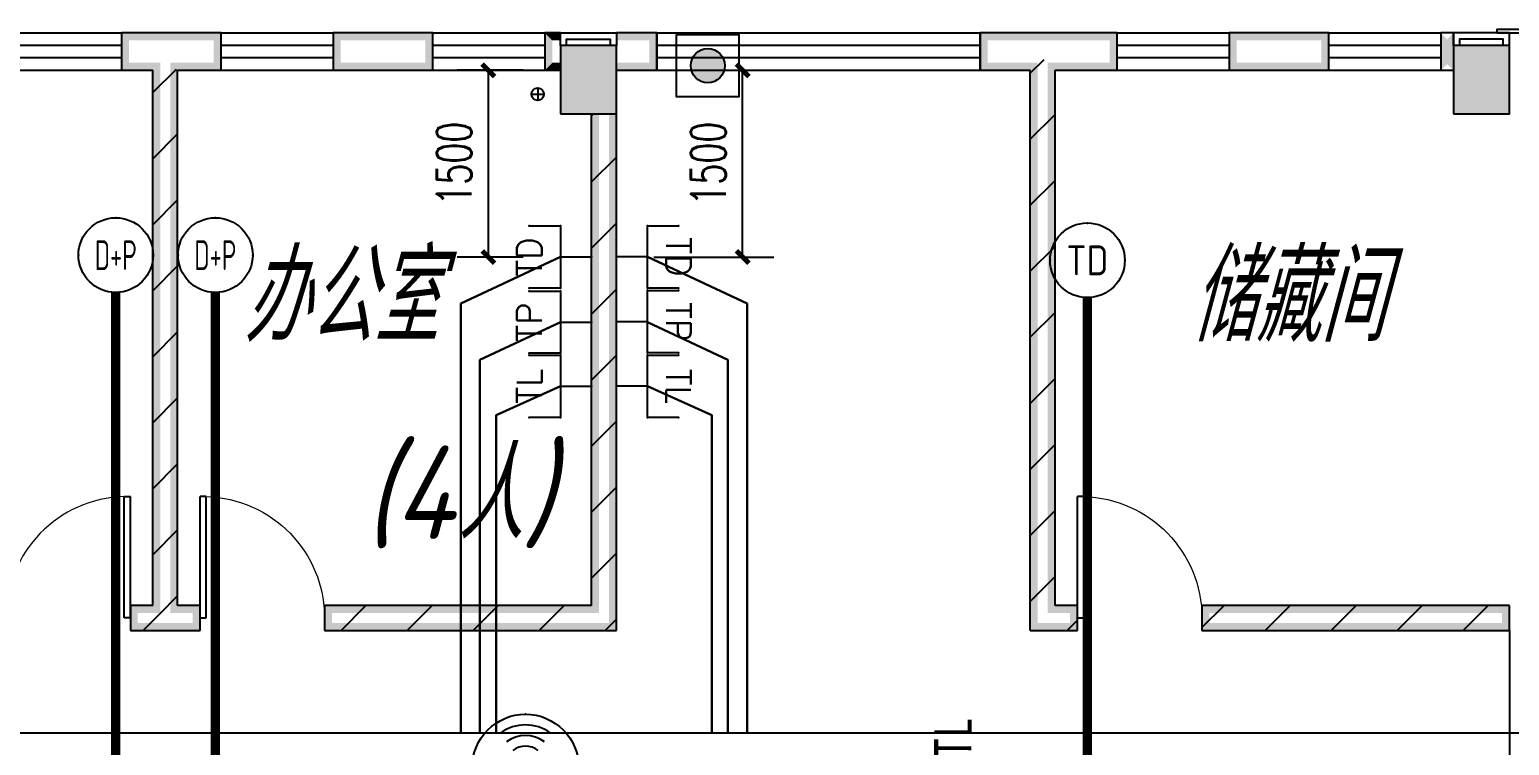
# Model space of a CAD drawing. Extents: x 1241380 to 1952554, y 1012187 to 1766051.
# Drawn here: x 1614576 to 1626465, y 1037489 to 1043240 of the extents above; entities that cross this region are included whole.
import ezdxf
from ezdxf.enums import TextEntityAlignment as Align

# ---------------------------------------------------------------- set-up
doc = ezdxf.new("R2010")
doc.units = 0
for name, color, linetype in [('1-建筑底图', 8, 'Continuous'), ('EQUIP-通讯', 3, 'Continuous'), ('PUB_HATCH', 8, 'Continuous'), ('TEL_DIM', 3, 'Continuous'), ('WIRE-综合布线', 5, 'Continuous'), ('光纤点位', 3, 'Continuous'), ('内网桥架', 1, 'Continuous'), ('填充', 8, 'Continuous'), ('抗震支吊架', 2, 'Continuous'), ('排水', 153, 'Continuous'), ('红机电话', 3, 'Continuous'), ('蓝机电话', 3, 'Continuous')]:
    doc.layers.add(name, color=color, linetype=linetype)
doc.layers.add('内网线路', color=1, linetype='Continuous', lineweight=30)
doc.styles.add('_TEL_ATTDEF', font='GBENOR', dxfattribs={"width": 0.8, "height": 3, "bigfont": 'GBCBIG'})
doc.styles.add('_TEL_DIM', font='SIMPLEX', dxfattribs={"width": 0.8, "height": 3.5, "bigfont": 'HZTXT'})
doc.styles.add('A_DIM_T3', font='SIMPLEX', dxfattribs={"width": 0.7, "bigfont": 'HZ'})
doc.styles.add('kzcad', font='', dxfattribs={"width": 0.8})
doc.styles.get("Standard").update_dxf_attribs({"font": 'gbeitc.shx', "bigfont": 'gbcbig.shx'})
doc.styles.get('kzcad').set_extended_font_data('SimSun')
doc.linetypes.add('JIEDI', pattern='A,1.25,-0.25,0.25,-0.25,0.625,["/",Standard,S=0.6,R=0,X=0,Y=-0.3],0.625,-0.25,0.25,-0.25', length=4)
doc.dimstyles.new('_TCH_ARCH&&100', dxfattribs={"dimtxt": 280, "dimasz": 100, "dimexe": 250, "dimexo": 300, "dimgap": 135, "dimtad": 1, "dimdec": 0, "dimzin": 0, "dimdsep": 46, "dimtxsty": 'A_DIM_T3', "dimblk": 'ARCHTICK', "dimcen": 0.09, "dimclrt": 7, "dimazin": 2, "dimtfac": 1, "dimtdec": 0, "dimtix": 1, "dimtmove": 2, "dimatfit": 3, "dimfxl": 100, "dimtolj": 1, "dimtzin": 0, "dimarcsym": 0})
pattern_1 = [(45, (933820.03, 485085.73), (-265.16515, 265.16515), [])]

# ---------------------------------------------------------------- blocks, each defined once
blk = doc.blocks.new('ng')
at = {"layer": '排水'}
for p, q in [((346041, 781408), (346041, 781308)), ((345991, 781358), (346091, 781358))]:
    blk.add_line(p, q, dxfattribs=at)
blk.add_circle((346041, 781358), 50, dxfattribs=at)
blk = doc.blocks.new('雨水管')
at = {"layer": '排水'}
blk.add_blockref('ng', (628560, -122908), dxfattribs=at)
blk = doc.blocks.new('xfjyc')
at = {"layer": '填充'}
h = blk.add_hatch(color=1, dxfattribs=at)
h.dxf.hatch_style = 1
edge = h.paths.add_edge_path()
edge.add_arc((250, 250), 137, 0, 360)
blk.add_lwpolyline([(0, 500), (500, 500), (500, 0), (0, 0)], close=True)
at = {"color": 1}
blk.add_circle((250, 250), 137, dxfattribs=at)
blk = doc.blocks.new('$WINLIB2D$00000001')
at = {"color": 0}
for points in [[(-0.5, 0.5), (-0.5, -0.5)], [(-0.5, 0.5), (0.5, 0.5)], [(0.5, -0.5), (0.5, 0.5)], [(0.5, 0.1667), (-0.5, 0.1667)], [(0.5, -0.1667), (-0.5, -0.1667)], [(-0.5, -0.5), (0.5, -0.5)]]:
    blk.add_lwpolyline(points, dxfattribs=at)
blk = doc.blocks.new('$DorLib2D$00000001')
at = {"color": 0}
for p, q in [((0.45, 0.975), (0.5, 0.975)), ((0.45, 0), (0.45, 0.975)), ((0.5, 0), (0.5, 0.975)), ((0.5, 0), (0.45, 0))]:
    blk.add_line(p, q, dxfattribs=at)
at = {"color": 0, "lineweight": 13}
blk.add_arc((0.475, 0), 0.975, 91.4693, 180, dxfattribs=at)
blk = doc.blocks.new('_FZH')
blk.add_lwpolyline([(-0.5, -0.5), (0.5, -0.5), (0.5, 0.5), (-0.5, 0.5)], close=True)
at = {"layer": 'PUB_HATCH'}
blk.add_solid([(-0.5, -0.5), (0.5, -0.5), (-0.5, 0.5), (0.5, 0.5)], dxfattribs=at)
blk = doc.blocks.new('1-二层建筑底图')
at = {"layer": '1-建筑底图'}
for points in [[(1615665, 1088421), (1615315, 1088421), (1615375, 1088361), (1615665, 1088361)], [(1615315, 1088421), (1615315, 1088121), (1615375, 1088181), (1615375, 1088361)], [(1616115, 1088421), (1615665, 1088421), (1615665, 1088361), (1616055, 1088361)], [(1616115, 1088121), (1616115, 1088421), (1616055, 1088361), (1616055, 1088181)], [(1617815, 1088421), (1617015, 1088421), (1617075, 1088361), (1617755, 1088361)], [(1617015, 1088421), (1617015, 1088121), (1617075, 1088181), (1617075, 1088361)], [(1617815, 1088121), (1617815, 1088421), (1617755, 1088361), (1617755, 1088181)], [(1618840, 1088421), (1618715, 1088421), (1618775, 1088361), (1618840, 1088361)], [(1618715, 1088421), (1618715, 1088121), (1618775, 1088181), (1618775, 1088361)], [(1619614, 1088421), (1619290, 1088421), (1619290, 1088361), (1619554, 1088361)], [(1619614, 1088121), (1619614, 1088421), (1619554, 1088361), (1619554, 1088181)], [(1622715, 1088421), (1622214, 1088421), (1622274, 1088361), (1622715, 1088361)], [(1622214, 1088421), (1622214, 1088121), (1622274, 1088181), (1622274, 1088361)], [(1623314, 1088421), (1622715, 1088421), (1622715, 1088361), (1623254, 1088361)], [(1623314, 1088121), (1623314, 1088421), (1623254, 1088361), (1623254, 1088181)], [(1625014, 1088421), (1624214, 1088421), (1624274, 1088361), (1624954, 1088361)], [(1624214, 1088421), (1624214, 1088121), (1624274, 1088181), (1624274, 1088361)], [(1625014, 1088121), (1625014, 1088421), (1624954, 1088361), (1624954, 1088181)], [(1625914, 1088421), (1625914, 1088121), (1625974, 1088181), (1625974, 1088361)], [(1626015, 1088121), (1626015, 1088421), (1625955, 1088361), (1625955, 1088181)], [(1619290, 1088321), (1618840, 1088321), (1618900, 1088261), (1619230, 1088261)], [(1618840, 1088321), (1618840, 1087771), (1618900, 1087831), (1618900, 1088261)], [(1619290, 1087771), (1619290, 1088321), (1619230, 1088261), (1619230, 1087831)], [(1626465, 1088321), (1626015, 1088321), (1626075, 1088261), (1626405, 1088261)], [(1626015, 1088321), (1626015, 1087771), (1626075, 1087831), (1626075, 1088261)], [(1626465, 1087771), (1626465, 1088321), (1626405, 1088261), (1626405, 1087831)], [(1615315, 1088121), (1615565, 1088121), (1615625, 1088181), (1615375, 1088181)], [(1615565, 1083821), (1615565, 1088121), (1615625, 1088181), (1615625, 1083761)], [(1615765, 1088121), (1616115, 1088121), (1616055, 1088181), (1615705, 1088181)], [(1615765, 1083821), (1615765, 1088121), (1615705, 1088181), (1615705, 1083761)], [(1617015, 1088121), (1617815, 1088121), (1617755, 1088181), (1617075, 1088181)], [(1618715, 1088121), (1618840, 1088121), (1618840, 1088181), (1618775, 1088181)], [(1619290, 1088121), (1619614, 1088121), (1619554, 1088181), (1619290, 1088181)], [(1622214, 1088121), (1622615, 1088121), (1622675, 1088181), (1622274, 1088181)], [(1622615, 1083621), (1622615, 1088121), (1622675, 1088181), (1622675, 1083681)], [(1622815, 1088121), (1623314, 1088121), (1623254, 1088181), (1622755, 1088181)], [(1622815, 1083821), (1622815, 1088121), (1622755, 1088181), (1622755, 1083761)], [(1624214, 1088121), (1625014, 1088121), (1624954, 1088181), (1624274, 1088181)], [(1618840, 1087771), (1619290, 1087771), (1619230, 1087831), (1618900, 1087831)], [(1619150, 1087771), (1619090, 1087771), (1619090, 1083821), (1619150, 1083761)], [(1619290, 1087771), (1619230, 1087771), (1619230, 1083681), (1619290, 1083621)], [(1626015, 1087771), (1626465, 1087771), (1626405, 1087831), (1626075, 1087831)], [(1615565, 1083821), (1615385, 1083821), (1615445, 1083761), (1615625, 1083761)], [(1615385, 1083821), (1615385, 1083621), (1615445, 1083681), (1615445, 1083761)], [(1615945, 1083821), (1615765, 1083821), (1615705, 1083761), (1615885, 1083761)], [(1615945, 1083621), (1615945, 1083821), (1615885, 1083761), (1615885, 1083681)], [(1619090, 1083821), (1616945, 1083821), (1617005, 1083761), (1619150, 1083761)], [(1616945, 1083821), (1616945, 1083621), (1617005, 1083681), (1617005, 1083761)], [(1622995, 1083821), (1622815, 1083821), (1622755, 1083761), (1622935, 1083761)], [(1622995, 1083621), (1622995, 1083821), (1622935, 1083761), (1622935, 1083681)], [(1626465, 1083821), (1623995, 1083821), (1624055, 1083761), (1626405, 1083761)], [(1623995, 1083821), (1623995, 1083621), (1624055, 1083681), (1624055, 1083761)], [(1626465, 1083621), (1626465, 1083821), (1626405, 1083761), (1626405, 1083681)], [(1615385, 1083621), (1615665, 1083621), (1615665, 1083681), (1615445, 1083681)], [(1615665, 1083621), (1615945, 1083621), (1615885, 1083681), (1615665, 1083681)], [(1616945, 1083621), (1619290, 1083621), (1619230, 1083681), (1617005, 1083681)], [(1622615, 1083621), (1622995, 1083621), (1622935, 1083681), (1622675, 1083681)], [(1623995, 1083621), (1626465, 1083621), (1626405, 1083681), (1624055, 1083681)]]:
    blk.add_hatch(color=256, dxfattribs=at).paths.add_polyline_path(points)
h = blk.add_hatch(dxfattribs=at)
h.set_pattern_fill('普通砖', color=256, scale=150, style=0)
h.set_pattern_definition(pattern_1)
h.paths.add_polyline_path([(1615665, 1083754), (1615705, 1083761), (1615765, 1083821), (1615765, 1088121), (1615665, 1088221), (1615565, 1088121), (1615565, 1083821), (1615625, 1083761)])
h = blk.add_hatch(dxfattribs=at)
h.set_pattern_fill('普通砖', color=256, scale=150, style=0)
h.set_pattern_definition(pattern_1)
h.paths.add_polyline_path([(1622615, 1083621), (1622815, 1083821), (1622815, 1088121), (1622715, 1088221), (1622615, 1088121)])
h = blk.add_hatch(dxfattribs=at)
h.set_pattern_fill('普通砖', color=256, scale=150, style=0)
h.set_pattern_definition(pattern_1)
h.paths.add_polyline_path([(1619290, 1087771), (1619090, 1087771), (1619090, 1083821), (1619290, 1083621)])
h = blk.add_hatch(dxfattribs=at)
h.set_pattern_fill('普通砖', color=256, scale=150, style=0)
h.set_pattern_definition(pattern_1)
h.paths.add_polyline_path([(1615625, 1083761), (1615565, 1083821), (1615385, 1083821), (1615385, 1083621), (1615665, 1083621), (1615665, 1083754)])
h = blk.add_hatch(dxfattribs=at)
h.set_pattern_fill('普通砖', color=256, scale=150, style=0)
h.set_pattern_definition(pattern_1)
h.paths.add_polyline_path([(1615665, 1083754), (1615665, 1083621), (1615945, 1083621), (1615945, 1083821), (1615765, 1083821), (1615705, 1083761)])
h = blk.add_hatch(dxfattribs=at)
h.set_pattern_fill('普通砖', color=256, scale=150, style=0)
h.set_pattern_definition(pattern_1)
h.paths.add_polyline_path([(1619290, 1083621), (1619090, 1083821), (1616945, 1083821), (1616945, 1083621)])
h = blk.add_hatch(dxfattribs=at)
h.set_pattern_fill('普通砖', color=256, scale=150, style=0)
h.set_pattern_definition(pattern_1)
h.paths.add_polyline_path([(1622815, 1083821), (1622615, 1083621), (1622995, 1083621), (1622995, 1083821)])
h = blk.add_hatch(dxfattribs=at)
h.set_pattern_fill('普通砖', color=256, scale=150, style=0)
h.set_pattern_definition(pattern_1)
h.paths.add_polyline_path([(1626465, 1083821), (1623995, 1083821), (1623995, 1083621), (1626465, 1083621)])
for p, q in [((1615665, 1088421), (1615315, 1088421)), ((1615315, 1088421), (1615315, 1088121)), ((1616115, 1088421), (1615665, 1088421)), ((1616115, 1088121), (1616115, 1088421)), ((1617815, 1088421), (1617015, 1088421)), ((1617015, 1088421), (1617015, 1088121)), ((1617815, 1088121), (1617815, 1088421)), ((1618840, 1088421), (1618715, 1088421)), ((1618715, 1088421), (1618715, 1088121)), ((1619614, 1088421), (1619290, 1088421)), ((1619614, 1088121), (1619614, 1088421)), ((1622715, 1088421), (1622214, 1088421)), ((1622214, 1088421), (1622214, 1088121)), ((1623314, 1088421), (1622715, 1088421)), ((1623314, 1088121), (1623314, 1088421)), ((1625014, 1088421), (1624214, 1088421)), ((1624214, 1088421), (1624214, 1088121)), ((1625014, 1088121), (1625014, 1088421)), ((1626015, 1088421), (1625914, 1088421)), ((1625914, 1088421), (1625914, 1088121)), ((1626015, 1088321), (1626015, 1088421)), ((1615315, 1088121), (1615565, 1088121)), ((1615565, 1083821), (1615565, 1088121)), ((1615765, 1088121), (1616115, 1088121)), ((1615765, 1083821), (1615765, 1088121)), ((1617015, 1088121), (1617815, 1088121)), ((1618715, 1088121), (1618840, 1088121)), ((1619290, 1088121), (1619614, 1088121)), ((1622214, 1088121), (1622615, 1088121)), ((1622615, 1083621), (1622615, 1088121)), ((1622815, 1088121), (1623314, 1088121)), ((1622815, 1083821), (1622815, 1088121)), ((1624214, 1088121), (1625014, 1088121)), ((1625914, 1088121), (1626015, 1088121)), ((1619090, 1083821), (1619090, 1087771)), ((1619290, 1083621), (1619290, 1087771)), ((1615565, 1083821), (1615385, 1083821)), ((1615385, 1083821), (1615385, 1083621)), ((1615945, 1083821), (1615765, 1083821)), ((1615945, 1083621), (1615945, 1083821)), ((1619090, 1083821), (1616945, 1083821)), ((1616945, 1083821), (1616945, 1083621)), ((1622995, 1083821), (1622815, 1083821)), ((1622995, 1083621), (1622995, 1083821)), ((1626465, 1083821), (1623995, 1083821)), ((1623995, 1083821), (1623995, 1083621)), ((1626465, 1083621), (1626465, 1083821)), ((1615385, 1083621), (1615665, 1083621)), ((1615665, 1083621), (1615945, 1083621)), ((1616945, 1083621), (1619290, 1083621)), ((1622615, 1083621), (1622995, 1083621)), ((1623995, 1083621), (1626465, 1083621)), ((1626465, 1083621), (1626465, 1081621))]:
    blk.add_line(p, q, dxfattribs=at)
for points in [[(1618840, 1088321), (1618840, 1088421), (1619290, 1088421), (1619290, 1088321)], [(1618890, 1088321), (1618890, 1088371), (1619240, 1088371), (1619240, 1088321)], [(1626465, 1088321), (1626465, 1088421), (1626015, 1088421), (1626015, 1088321)], [(1626415, 1088321), (1626415, 1088371), (1626065, 1088371), (1626065, 1088321)]]:
    blk.add_lwpolyline(points, dxfattribs=at)
blk.add_lwpolyline([(1626365, 1088421), (1626665, 1088421), (1626665, 1088448), (1626365, 1088448)], close=True, dxfattribs=at)
for name, p in [('雨水管', (644057, 429479)), ('xfjyc', (1619774, 1087908))]:
    blk.add_blockref(name, p, dxfattribs=at)
for name, p, xscale, yscale, zscale in [('$WINLIB2D$00000001', (1614865, 1088271), 900, -300, 900), ('$WINLIB2D$00000001', (1616565, 1088271), 900, -300, 900), ('$WINLIB2D$00000001', (1618265, 1088271), 900, -300, 900), ('$WINLIB2D$00000001', (1620914, 1088271), 2600, 300, 2600), ('$WINLIB2D$00000001', (1623764, 1088271), 900, -300, 900), ('$WINLIB2D$00000001', (1625464, 1088271), 900, -300, 900), ('$DorLib2D$00000001', (1614885, 1083721), 1000, 1000, 1000), ('$DorLib2D$00000001', (1616445, 1083721), -1000, 1000, -1000), ('$DorLib2D$00000001', (1623495, 1083721), -1000, 1000, -1000)]:
    blk.add_blockref(name, p, dxfattribs=dict(at, xscale=xscale, yscale=yscale, zscale=zscale))
at = {"layer": '1-建筑底图', "xscale": 449.9999998612329, "yscale": 550.0664063263685, "zscale": 550.0664063263685, "rotation": 8.878653025389045e-09}
for p in [(1619065, 1088046), (1626240, 1088046)]:
    blk.add_blockref('_FZH', p, dxfattribs=at)
at = {"layer": '1-建筑底图'}
for s, height, p in [('办公室', 723.4, (1616290, 1085942)), ('储藏间', 723.4, (1623896, 1085942)), ('(4', 750, (1617259, 1084355)), ('人', 723, (1618009, 1084355)), (')', 750, (1618536, 1084355))]:
    blk.add_text(s, height=height, dxfattribs=at).set_placement(p)
blk = doc.blocks.new('$equip_U$00000091(win7-PC-wzy)')
for radius in [0.714, 0.0272]:
    blk.add_circle((0, 0), radius)
for radius in [0.571, 0.428, 0.285, 0.143]:
    blk.add_arc((0, 0), radius, 53.7049, 126.2951)
for p in [(0, 0.714), (-0.714, 0), (0.714, 0), (0, -0.714)]:
    blk.add_point(p)
at = {"color": 7, "style": '_TEL_DIM', "flags": 1}
for tag in ['A', 'REMARK']:
    blk.add_attdef(tag, text='', height=0.00002, dxfattribs=at).set_placement((0, 0), align=Align.MIDDLE_CENTER)
at = {"color": 7, "style": '_TEL_DIM', "width": 0.7}
blk.add_attdef('$TEXT$', text='', height=0.4, dxfattribs=at).set_placement((0, -0.31), align=Align.MIDDLE_CENTER)
blk = doc.blocks.new('$equip_U$00000076(win7-PC-wzy)')
blk.add_circle((0, 0.5), 0.5)
for p in [(0, 0.999), (-0.5, 0.5), (0.5, 0.5)]:
    blk.add_point(p)
at = {"color": 7, "style": '_TEL_DIM'}
blk.add_attdef('$TEXT$', text='', height=0.4, dxfattribs=at).set_placement((0, 0.5), align=Align.MIDDLE_CENTER)
at = {"color": 7, "style": '_TEL_DIM', "flags": 1}
for tag in ['A', 'REMARK']:
    blk.add_attdef(tag, text='', height=0.00002, dxfattribs=at).set_placement((0, 0), align=Align.MIDDLE_CENTER)
blk = doc.blocks.new('$equip_U$00000080(win7-PC-wzy)')
blk.add_circle((0, 0.5), 0.5)
for p in [(0, 0.999), (-0.5, 0.5), (0.5, 0.5)]:
    blk.add_point(p)
at = {"color": 7, "style": '_TEL_DIM', "width": 0.7}
blk.add_attdef('$TEXT$', text='', height=0.4, dxfattribs=at).set_placement((0, 0.5), align=Align.MIDDLE_CENTER)
at = {"color": 7, "style": '_TEL_DIM', "flags": 1}
for tag in ['A', 'REMARK']:
    blk.add_attdef(tag, text='', height=0.00002, dxfattribs=at).set_placement((0, 0), align=Align.MIDDLE_CENTER)
blk = doc.blocks.new('$equip$00001867')
for p, q in [((-0.5, 0.499), (-0.5, 0.999)), ((0.5, 0.999), (0.5, 0.499)), ((0.5, 0.499), (-0.5, 0.499)), ((0, 0.5), (0, 0))]:
    blk.add_line(p, q)
for p in [(-0.5, 0.999), (0.5, 0.999), (-0.5, 0.499), (0.5, 0.499), (0, 0)]:
    blk.add_point(p)
at = {"color": 7, "style": '_TEL_DIM'}
blk.add_attdef('$TEXT$', text='', height=0.4, dxfattribs=at).set_placement((0, 0.999), align=Align.MIDDLE_CENTER)
at = {"color": 7, "style": '_TEL_DIM', "flags": 1}
blk.add_attdef('A', text='', height=0.00002, dxfattribs=at).set_placement((0, 0), align=Align.MIDDLE_CENTER)
blk = doc.blocks.new('$equip$00002670')
for p, q in [((-0.5, 0.499), (-0.5, 0.999)), ((0.5, 0.999), (0.5, 0.499)), ((0.5, 0.499), (-0.5, 0.499)), ((0, 0.5), (0, 0))]:
    blk.add_line(p, q)
for p in [(-0.5, 0.999), (0.5, 0.999), (-0.5, 0.499), (0.5, 0.499), (0, 0)]:
    blk.add_point(p)
at = {"color": 7, "style": '_TEL_DIM'}
blk.add_attdef('$TEXT$', text='', height=0.4, dxfattribs=at).set_placement((0, 0.999), align=Align.MIDDLE_CENTER)
at = {"color": 7, "style": '_TEL_DIM', "flags": 1}
blk.add_attdef('A', text='', height=0.000025, dxfattribs=at).set_placement((0, 0), align=Align.MIDDLE_CENTER)
blk = doc.blocks.new('_ArchTick')
at = {"color": 0, "linetype": 'ByBlock', "const_width": 0.4}
blk.add_lwpolyline([(-0.5, -0.5), (0.5, 0.5)], dxfattribs=at)
blk = doc.blocks.new('*D392')
at = {"layer": 'Defpoints', "color": 0}
for p in [(1619290, 1042913), (1620304, 1042913), (1619290, 1041413)]:
    blk.add_point(p, dxfattribs=at)
at = {"layer": 'TEL_DIM', "color": 0, "lineweight": -2, "transparency": 16777216}
for p, q in [((1619590, 1042913), (1620554, 1042913)), ((1620304, 1041413), (1620304, 1042913)), ((1619590, 1041413), (1620554, 1041413))]:
    blk.add_line(p, q, dxfattribs=at)
at = {"layer": 'TEL_DIM', "color": 0, "lineweight": -2, "transparency": 16777216, "xscale": 100, "yscale": 100, "zscale": 100}
for p, rotation in [((1620304, 1042913), 90), ((1620304, 1041413), 270)]:
    blk.add_blockref('_ArchTick', p, dxfattribs=dict(at, rotation=rotation))
at = {"layer": 'TEL_DIM', "color": 7, "transparency": 16777216, "insert": (1620029, 1042163), "char_height": 280, "attachment_point": 5, "rotation": 90, "style": 'A_DIM_T3'}
blk.add_mtext('\\A1;1500', dxfattribs=at)
blk = doc.blocks.new('*D393')
at = {"layer": 'Defpoints', "color": 0}
for p in [(1618262, 1042913), (1618840, 1042913), (1618840, 1041413)]:
    blk.add_point(p, dxfattribs=at)
at = {"layer": 'TEL_DIM', "color": 0, "lineweight": -2, "transparency": 16777216}
for p, q in [((1618540, 1042913), (1618012, 1042913)), ((1618262, 1041413), (1618262, 1042913)), ((1618540, 1041413), (1618012, 1041413))]:
    blk.add_line(p, q, dxfattribs=at)
at = {"layer": 'TEL_DIM', "color": 0, "lineweight": -2, "transparency": 16777216, "xscale": 100, "yscale": 100, "zscale": 100}
for p, rotation in [((1618262, 1042913), 90), ((1618262, 1041413), 270)]:
    blk.add_blockref('_ArchTick', p, dxfattribs=dict(at, rotation=rotation))
at = {"layer": 'TEL_DIM', "color": 7, "transparency": 16777216, "insert": (1617987, 1042163), "char_height": 280, "attachment_point": 5, "rotation": 90, "style": 'A_DIM_T3'}
blk.add_mtext('\\A1;1500', dxfattribs=at)

msp = doc.modelspace()

# ---------------------------------------------------------------- linework, layer by layer
at = {"layer": 'WIRE-综合布线', "linetype": 'Continuous', "const_width": 75}
for points in [[(1615268.3, 1036994.7), (1615268.1, 1041128.3)], [(1616068.3, 1036994.7), (1616068.1, 1041128.3)], [(1623074.8, 1036994.7), (1623074.7, 1041086.7)]]:
    msp.add_lwpolyline(points, dxfattribs=at)
at = {"layer": '内网桥架'}
msp.add_line((1600835.7, 1037589.4), (1673987.6, 1037589.4), dxfattribs=at)
at = {"layer": '内网线路'}
for points in [[(1618840.5, 1041413.3), (1618040.4, 1041039.1), (1618040.4, 1037589.4)], [(1619539.2, 1041413.3), (1620339.5, 1041039.5), (1620339.5, 1037589.4)], [(1618840.5, 1040889.6), (1618193.4, 1040585.7), (1618193.4, 1037589.4)], [(1619539.5, 1040889.6), (1620186.7, 1040586), (1620186.7, 1037589.4)], [(1618840.5, 1040375), (1618324.5, 1040142.8), (1618324.5, 1037589.4)], [(1619539.7, 1040375), (1620055.9, 1040143), (1620055.9, 1037589.4)]]:
    msp.add_lwpolyline(points, dxfattribs=at)

# ---------------------------------------------------------------- block references
at = {"layer": '1-建筑底图', "linetype": 'JIEDI'}
msp.add_blockref('1-二层建筑底图', (0, -45207.9), dxfattribs=at)
at = {"layer": 'EQUIP-通讯', "linetype": 'JIEDI'}
ref = msp.add_blockref('$equip_U$00000080(win7-PC-wzy)', (1615268.1, 1041128.3), dxfattribs=dict(at, xscale=600, yscale=600, zscale=600))
ref.add_attrib('$TEXT$', 'D+P', dxfattribs={"layer": '0', "color": 7, "height": 240, "style": '_TEL_ATTDEF', "width": 0.7}).set_placement((1615268.1, 1041428), align=Align.MIDDLE_CENTER)
ref = msp.add_blockref('$equip_U$00000080(win7-PC-wzy)', (1616068.1, 1041128.3), dxfattribs=dict(at, xscale=600, yscale=600, zscale=600))
ref.add_attrib('$TEXT$', 'D+P', dxfattribs={"layer": '0', "color": 7, "height": 240, "style": '_TEL_ATTDEF', "width": 0.7}).set_placement((1616068.1, 1041428), align=Align.MIDDLE_CENTER)
ref = msp.add_blockref('$equip_U$00000076(win7-PC-wzy)', (1623074.7, 1041086.7), dxfattribs=dict(at, xscale=600, yscale=600, zscale=600))
ref.add_attrib('$TEXT$', 'TD', dxfattribs={"layer": '0', "color": 7, "height": 240, "style": '_TEL_ATTDEF'}).set_placement((1623074.7, 1041386.4), align=Align.MIDDLE_CENTER)
ref = msp.add_blockref('$equip_U$00000091(win7-PC-wzy)', (1618559.9, 1037311.4), dxfattribs=dict(at, xscale=600, yscale=600, zscale=600))
ref.add_attrib('$TEXT$', 'AP', dxfattribs={"layer": '0', "color": 7, "height": 240, "style": '_TEL_ATTDEF', "width": 0.7}).set_placement((1618559.9, 1037125.1), align=Align.MIDDLE_CENTER)
at = {"layer": '光纤点位', "xscale": 500, "yscale": 500, "zscale": 500}
for p, rotation in [((1619090, 1041413.3), 90), ((1619290, 1041413.3), 270)]:
    msp.add_blockref('$equip$00002670', p, dxfattribs=dict(at, rotation=rotation)).add_auto_attribs({'$TEXT$': 'TD'})
at = {"layer": '红机电话', "xscale": 500, "yscale": 500, "zscale": 500}
for p, rotation in [((1619090, 1040889.6), 90), ((1619290, 1040893.3), 270)]:
    msp.add_blockref('$equip$00001867', p, dxfattribs=dict(at, rotation=rotation)).add_auto_attribs({'$TEXT$': 'TP'})
at = {"layer": '蓝机电话', "xscale": 500, "yscale": 500, "zscale": 500}
for p, rotation in [((1619090, 1040375), 90), ((1619290, 1040375), 270)]:
    msp.add_blockref('$equip$00001867', p, dxfattribs=dict(at, rotation=rotation)).add_auto_attribs({'$TEXT$': 'TL'})

# ---------------------------------------------------------------- texts
at = {"layer": '抗震支吊架', "color": 2, "style": 'kzcad', "width": 0.8}
msp.add_text('KZQ-200-TL', height=300, rotation=89.88539, dxfattribs=at).set_placement((1622141.9, 1036894.7), align=Align.CENTER)

# ---------------------------------------------------------------- dimensions: what is measured, and where the dimension line sits
at = {"layer": 'TEL_DIM'}
for p1, p2, distance, picture, middle in [((1618840.5, 1041413.3), (1618840.5, 1042913.3), 578.5, '*D393', (1617987, 1042163.3)), ((1619290, 1041413.3), (1619290, 1042913.3), -1014, '*D392', (1620028.9, 1042163.3))]:
    dim = msp.add_aligned_dim(p1=p1, p2=p2, distance=distance, dimstyle='_TCH_ARCH&&100', dxfattribs=at)
    dim.commit()
    dim.dimension.update_dxf_attribs({"geometry": picture, "text_midpoint": middle})

doc.saveas('drawing.dxf')
